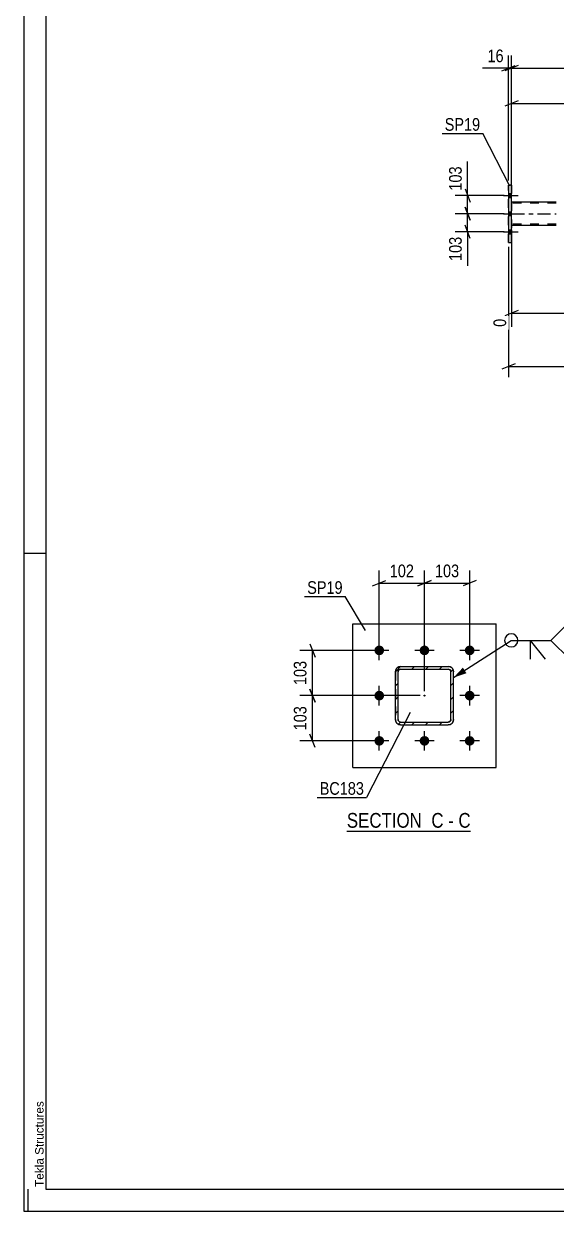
# Model space of a CAD drawing. Header units: millimetres. Extents: x -74 to 767, y -439 to 155.
# Drawn here: x -73.9 to 46.8, y -439 to -170 of the extents above; entities that cross this region are included whole.
import ezdxf

# ---------------------------------------------------------------- set-up
doc = ezdxf.new("R2010")
doc.units = ezdxf.units.MM
doc.linetypes.add('DXK_LINE_DOT2', pattern=[3.9198, 1.9599, -1.9599])
doc.linetypes.add('DXK_LINE_DOT3', pattern=[5.9187, 2.979, -0.9799, 0.9799, -0.9799])
doc.styles.add('Arial', font='arial.ttf', dxfattribs={"height": 0.2})
doc.styles.add('Arial Narrow', font='ARIALN.TTF', dxfattribs={"height": 0.2})

# ---------------------------------------------------------------- blocks, each defined once
blk = doc.blocks.new('Unknown-814185030-1135')
at = {"color": 5, "linetype": 'Continuous'}
for p, q in [((-73.94, 155), (-73.94, -439)), ((-68.94, 150), (-68.94, -434)), ((-68.94, -290), (-73.94, -290)), ((-72.94, -439), (-72.94, -434)), ((-68.94, -434), (762.06, -434)), ((-73.94, -439), (767.06, -439))]:
    blk.add_line(p, q, dxfattribs=at)
at = {"color": 174, "linetype": 'Continuous', "style": 'Arial'}
blk.add_text('Tekla Structures', height=1.9102, rotation=90, dxfattribs=at).set_placement((-69.44, -433.5))
blk = doc.blocks.new('Unknown-814185030-13 - 5780')
at = {"color": 6, "linetype": 'Continuous'}
blk.add_line((-0.68, -352.86), (27.39, -352.86), dxfattribs=at)
at = {"color": 0, "linetype": 'Continuous'}
blk.add_wipeout([(17.43, -352.11), (17.43, -348.61), (-0.68, -348.61), (-0.68, -352.11)], dxfattribs=at)
at = {"color": 7, "linetype": 'Continuous', "style": 'Arial Narrow'}
blk.add_text('SECTION ', height=3.34, dxfattribs=at).set_placement((-0.68, -352.11))
at = {"color": 0, "linetype": 'Continuous'}
blk.add_wipeout([(21.25, -352.11), (21.25, -348.61), (18.48, -348.61), (18.48, -352.11)], dxfattribs=at)
blk.add_wipeout([(23.57, -352.11), (23.57, -348.61), (22.3, -348.61), (22.3, -352.11)], dxfattribs=at)
at = {"color": 7, "linetype": 'Continuous', "style": 'Arial Narrow'}
blk.add_text('C', height=3.34, dxfattribs=at).set_placement((18.48, -352.11))
at = {"color": 0, "linetype": 'Continuous'}
blk.add_wipeout([(27.39, -352.11), (27.39, -348.61), (24.62, -348.61), (24.62, -352.11)], dxfattribs=at)
at = {"color": 7, "linetype": 'Continuous', "style": 'Arial Narrow'}
for s, p in [('C', (24.62, -352.11)), ('-', (22.3, -352.11))]:
    blk.add_text(s, height=3.34, dxfattribs=at).set_placement(p)
blk = doc.blocks.new('Part-814185030-5409 - 5260')
at = {"color": 2, "linetype": 'Continuous'}
for p, q in [((36.63, -206.49), (35.99, -206.49)), ((35.99, -206.49), (35.99, -219.49)), ((36.63, -219.49), (36.63, -206.49)), ((35.99, -219.49), (36.63, -219.49))]:
    blk.add_line(p, q, dxfattribs=at)
at = {"color": 7, "linetype": 'DXK_LINE_DOT2'}
for p, q in [((35.99, -219.49), (35.99, -206.49)), ((36.63, -206.49), (36.63, -219.49))]:
    blk.add_line(p, q, dxfattribs=at)
blk = doc.blocks.new('Part-814185030-5479 - 5260')
at = {"color": 2, "linetype": 'Continuous'}
for p, q in [((46.75, -210.35), (36.63, -210.35)), ((46.75, -215.63), (36.63, -215.63))]:
    blk.add_line(p, q, dxfattribs=at)
at = {"color": 7, "linetype": 'DXK_LINE_DOT2'}
for p, q in [((36.63, -210.35), (36.63, -215.63)), ((46.75, -210.59), (36.63, -210.59)), ((46.75, -215.39), (36.63, -215.39))]:
    blk.add_line(p, q, dxfattribs=at)
at = {"color": 7, "linetype": 'DXK_LINE_DOT3'}
blk.add_line((36.63, -212.99), (46.75, -212.99), dxfattribs=at)
blk = doc.blocks.new('Bolt-814185030-5529 - 5260')
at = {"linetype": 'Continuous'}
for points in [[(36.63, -209.33), (36.63, -208.45), (35.99, -208.45), (35.99, -209.33)], [(36.63, -209.33), (36.63, -208.45), (35.99, -208.45), (35.99, -209.33)], [(36.63, -209.33), (36.63, -208.45), (35.99, -208.45), (35.99, -209.33)], [(36.63, -213.43), (36.63, -212.55), (35.99, -212.55), (35.99, -213.43)], [(36.63, -213.43), (36.63, -212.55), (35.99, -212.55), (35.99, -213.43)], [(36.63, -217.53), (36.63, -216.65), (35.99, -216.65), (35.99, -217.53)], [(36.63, -217.53), (36.63, -216.65), (35.99, -216.65), (35.99, -217.53)], [(36.63, -217.53), (36.63, -216.65), (35.99, -216.65), (35.99, -217.53)]]:
    blk.add_hatch(color=1, dxfattribs=at).paths.add_polyline_path(points)
at = {"color": 1, "linetype": 'Continuous'}
for p, q in [((34.83, -208.89), (38.15, -208.89)), ((34.83, -208.89), (38.15, -208.89)), ((34.83, -208.89), (38.15, -208.89)), ((35.99, -208.45), (36.63, -208.45)), ((35.99, -208.45), (36.63, -208.45)), ((35.99, -208.45), (36.63, -208.45)), ((35.99, -209.33), (36.63, -209.33)), ((35.99, -209.33), (36.63, -209.33)), ((35.99, -209.33), (36.63, -209.33)), ((35.99, -212.55), (36.63, -212.55)), ((35.99, -212.55), (36.63, -212.55)), ((34.83, -212.99), (38.15, -212.99)), ((34.83, -212.99), (38.15, -212.99)), ((35.99, -213.43), (36.63, -213.43)), ((35.99, -213.43), (36.63, -213.43)), ((34.83, -217.09), (38.15, -217.09)), ((34.83, -217.09), (38.15, -217.09)), ((34.83, -217.09), (38.15, -217.09)), ((35.99, -216.65), (36.63, -216.65)), ((35.99, -216.65), (36.63, -216.65)), ((35.99, -216.65), (36.63, -216.65)), ((35.99, -217.53), (36.63, -217.53)), ((35.99, -217.53), (36.63, -217.53)), ((35.99, -217.53), (36.63, -217.53))]:
    blk.add_line(p, q, dxfattribs=at)
blk = doc.blocks.new('Part-814185030-5847 - 5780')
at = {"linetype": 'Continuous'}
h = blk.add_hatch(dxfattribs=at)
h.set_pattern_fill('', scale=0.7, style=0, pattern_type=0)
h.set_pattern_definition([(45, (11.5176, -315.5798), (-1.57154, 1.57154), [])])
h.paths.add_polyline_path([(22.32, -315.58), (11.52, -315.58), (11.06, -315.67), (10.67, -315.93), (10.41, -316.32), (10.32, -316.78), (10.32, -327.58), (10.41, -328.04), (10.67, -328.43), (11.06, -328.69), (11.52, -328.78), (22.32, -328.78), (22.78, -328.69), (23.17, -328.43), (23.43, -328.04), (23.52, -327.58), (23.52, -316.78), (23.43, -316.32), (23.17, -315.93), (22.78, -315.67)])
h.paths.add_polyline_path([(22.87, -316.55), (22.92, -316.78), (22.92, -327.58), (22.87, -327.81), (22.74, -328), (22.55, -328.13), (22.32, -328.18), (11.52, -328.18), (11.29, -328.13), (11.09, -328), (10.96, -327.81), (10.92, -327.58), (10.92, -316.78), (10.96, -316.55), (11.09, -316.36), (11.29, -316.23), (11.52, -316.18), (22.32, -316.18), (22.55, -316.23), (22.74, -316.36)])
blk.add_hatch(color=30, dxfattribs=at).paths.add_polyline_path([(16.92, -322.28, -1), (16.92, -322.08, -1)])
at = {"color": 7, "linetype": 'DXK_LINE_DOT2'}
for p, q in [((10.32, -316.78), (10.41, -316.32)), ((10.32, -316.78), (10.32, -327.58)), ((10.96, -316.55), (10.92, -316.78)), ((10.92, -327.58), (10.92, -316.78)), ((11.09, -316.36), (10.96, -316.55)), ((11.06, -315.67), (11.52, -315.58)), ((11.29, -316.23), (11.09, -316.36)), ((11.52, -316.18), (11.29, -316.23)), ((11.52, -315.58), (22.32, -315.58)), ((11.52, -316.18), (22.32, -316.18)), ((22.32, -315.58), (22.78, -315.67)), ((22.55, -316.23), (22.32, -316.18)), ((22.74, -316.36), (22.55, -316.23)), ((22.87, -316.55), (22.74, -316.36)), ((22.92, -316.78), (22.87, -316.55)), ((22.92, -327.58), (22.92, -316.78)), ((23.43, -316.32), (23.52, -316.78)), ((23.52, -327.58), (23.52, -316.78)), ((10.41, -328.04), (10.32, -327.58)), ((10.92, -327.58), (10.96, -327.81)), ((10.96, -327.81), (11.09, -328)), ((11.09, -328), (11.29, -328.13)), ((11.29, -328.13), (11.52, -328.18)), ((11.52, -328.18), (22.32, -328.18)), ((22.32, -328.18), (22.55, -328.13)), ((22.55, -328.13), (22.74, -328)), ((22.74, -328), (22.87, -327.81)), ((22.87, -327.81), (22.92, -327.58)), ((23.52, -327.58), (23.43, -328.04)), ((11.52, -328.78), (11.06, -328.69)), ((11.52, -328.78), (22.32, -328.78)), ((22.78, -328.69), (22.32, -328.78))]:
    blk.add_line(p, q, dxfattribs=at)
at = {"color": 2, "linetype": 'Continuous'}
for p, q in [((10.41, -316.32), (10.32, -316.78)), ((10.32, -316.78), (10.32, -316.78)), ((10.32, -327.58), (10.32, -316.78)), ((10.92, -316.78), (10.96, -316.55)), ((10.92, -316.78), (10.92, -316.78)), ((10.92, -327.58), (10.92, -316.78)), ((10.96, -316.55), (11.09, -316.36)), ((11.52, -315.58), (11.06, -315.67)), ((11.09, -316.36), (11.29, -316.23)), ((11.29, -316.23), (11.52, -316.18)), ((11.52, -315.58), (11.52, -315.58)), ((11.52, -315.58), (22.32, -315.58)), ((11.52, -316.18), (11.52, -316.18)), ((11.52, -316.18), (22.32, -316.18)), ((22.32, -315.58), (22.32, -315.58)), ((22.78, -315.67), (22.32, -315.58)), ((22.32, -316.18), (22.32, -316.18)), ((22.32, -316.18), (22.55, -316.23)), ((22.55, -316.23), (22.74, -316.36)), ((22.74, -316.36), (22.87, -316.55)), ((22.87, -316.55), (22.92, -316.78)), ((22.92, -316.78), (22.92, -316.78)), ((22.92, -327.58), (22.92, -316.78)), ((23.52, -316.78), (23.43, -316.32)), ((23.52, -316.78), (23.52, -316.78)), ((23.52, -327.58), (23.52, -316.78)), ((10.32, -327.58), (10.32, -327.58)), ((10.32, -327.58), (10.41, -328.04)), ((10.92, -327.58), (10.92, -327.58)), ((10.96, -327.81), (10.92, -327.58)), ((11.09, -328), (10.96, -327.81)), ((11.29, -328.13), (11.09, -328)), ((11.52, -328.18), (11.29, -328.13)), ((11.52, -328.18), (11.52, -328.18)), ((11.52, -328.18), (22.32, -328.18)), ((22.55, -328.13), (22.32, -328.18)), ((22.32, -328.18), (22.32, -328.18)), ((22.74, -328), (22.55, -328.13)), ((22.87, -327.81), (22.74, -328)), ((22.92, -327.58), (22.87, -327.81)), ((22.92, -327.58), (22.92, -327.58)), ((23.43, -328.04), (23.52, -327.58)), ((23.52, -327.58), (23.52, -327.58)), ((11.06, -328.69), (11.52, -328.78)), ((11.52, -328.78), (11.52, -328.78)), ((11.52, -328.78), (22.32, -328.78)), ((22.32, -328.78), (22.78, -328.69)), ((22.32, -328.78), (22.32, -328.78))]:
    blk.add_line(p, q, dxfattribs=at)
at = {"color": 7, "linetype": 'DXK_LINE_DOT3'}
blk.add_line((16.92, -322.18), (16.92, -322.18), dxfattribs=at)
at = {"color": 30, "linetype": 'DXK_LINE_DOT3'}
blk.add_line((16.92, -322.18), (16.92, -322.18), dxfattribs=at)
at = {"color": 30, "linetype": 'Continuous'}
blk.add_circle((16.92, -322.18), 0.1, dxfattribs=at)
at = {"color": 7, "linetype": 'DXK_LINE_DOT2'}
for centre, start, end in [((11.52, -316.78), 112.5, 157.5), ((22.32, -316.78), 22.5, 67.5), ((11.52, -327.58), 202.5, 247.5), ((22.32, -327.58), 292.5, 337.5)]:
    blk.add_arc(centre, 1.2, start, end, dxfattribs=at)
at = {"color": 2, "linetype": 'Continuous'}
for centre, start, end in [((11.52, -316.78), 112.5, 157.5), ((22.32, -316.78), 22.5, 67.5), ((11.52, -327.58), 202.5, 247.5), ((22.32, -327.58), 292.5, 337.5)]:
    blk.add_arc(centre, 1.2, start, end, dxfattribs=at)
blk = doc.blocks.new('Bolt-814185030-5812 - 5780')
at = {"linetype": 'Continuous'}
for points in [[(6.67, -313.03, -1), (6.67, -310.83, -1)], [(16.92, -313.03, -1), (16.92, -310.83, -1)], [(27.17, -313.03, -1), (27.17, -310.83, -1)], [(6.67, -323.28, -1), (6.67, -321.08, -1)], [(27.17, -323.28, -1), (27.17, -321.08, -1)], [(6.67, -333.53, -1), (6.67, -331.33, -1)], [(16.92, -333.53, -1), (16.92, -331.33, -1)], [(27.17, -333.53, -1), (27.17, -331.33, -1)]]:
    blk.add_hatch(color=1, dxfattribs=at).paths.add_polyline_path(points)
at = {"color": 1, "linetype": 'Continuous'}
for p, q in [((8.87, -311.93), (4.47, -311.93)), ((6.67, -314.13), (6.67, -309.73)), ((19.12, -311.93), (14.72, -311.93)), ((16.92, -314.13), (16.92, -309.73)), ((29.37, -311.93), (24.97, -311.93)), ((27.17, -314.13), (27.17, -309.73)), ((6.67, -324.38), (6.67, -319.98)), ((27.17, -324.38), (27.17, -319.98)), ((8.87, -322.18), (4.47, -322.18)), ((29.37, -322.18), (24.97, -322.18)), ((6.67, -334.63), (6.67, -330.23)), ((16.92, -334.63), (16.92, -330.23)), ((27.17, -334.63), (27.17, -330.23)), ((8.87, -332.43), (4.47, -332.43)), ((19.12, -332.43), (14.72, -332.43)), ((29.37, -332.43), (24.97, -332.43))]:
    blk.add_line(p, q, dxfattribs=at)
blk = doc.blocks.new('Part-814185030-5818 - 5780')
at = {"color": 2, "linetype": 'Continuous'}
for p, q in [((0.67, -338.43), (0.67, -305.93)), ((0.67, -305.93), (33.17, -305.93)), ((33.17, -338.43), (33.17, -305.93)), ((0.67, -338.43), (33.17, -338.43))]:
    blk.add_line(p, q, dxfattribs=at)
blk = doc.blocks.new('StraightDimension-814185030-5629 - 5260')
at = {"color": 7, "linetype": 'Continuous'}
for p, q in [((26.11, -211.49), (27.31, -214.49)), ((34.99, -212.99), (23.86, -212.99)), ((26.71, -217.09), (26.71, -212.99)), ((34.99, -217.09), (23.86, -217.09)), ((27.31, -218.59), (26.11, -215.59))]:
    blk.add_line(p, q, dxfattribs=at)
at = {"color": 0}
blk.add_wipeout([(25.96, -217.61), (21.76, -217.61), (21.76, -224.3), (25.96, -224.3)], dxfattribs=at)
at = {"color": 7, "linetype": 'Continuous'}
blk.add_line((26.71, -217.09), (26.71, -224.82), dxfattribs=at)
blk.add_line((26.71, -217.09), (26.71, -224.82), dxfattribs=at)
at = {"color": 3, "style": 'Arial Narrow'}
blk.add_text('103', height=2.863, rotation=90.0002, dxfattribs=at).set_placement((25.36, -223.7))
blk = doc.blocks.new('StraightDimension-814185030-5642 - 5260')
at = {"color": 7, "linetype": 'Continuous'}
for p, q in [((34.99, -208.89), (23.86, -208.89)), ((26.11, -207.39), (27.31, -210.39)), ((26.71, -212.99), (26.71, -208.89)), ((27.31, -214.49), (26.11, -211.49)), ((34.99, -212.99), (23.86, -212.99))]:
    blk.add_line(p, q, dxfattribs=at)
at = {"color": 0}
blk.add_wipeout([(25.96, -201.68), (21.76, -201.68), (21.76, -208.36), (25.96, -208.36)], dxfattribs=at)
at = {"color": 7, "linetype": 'Continuous'}
blk.add_line((26.71, -208.89), (26.71, -201.15), dxfattribs=at)
blk.add_line((26.71, -208.89), (26.71, -201.15), dxfattribs=at)
at = {"color": 3, "style": 'Arial Narrow'}
blk.add_text('103', height=2.863, rotation=90.0002, dxfattribs=at).set_placement((25.36, -207.76))
blk = doc.blocks.new('StraightDimension-814185030-5656 - 5260')
at = {"color": 7, "linetype": 'Continuous'}
for p, q in [((35.99, -220.49), (35.99, -250)), ((37.49, -247), (34.49, -248.2)), ((35.99, -247.6), (634.69, -247.6))]:
    blk.add_line(p, q, dxfattribs=at)
blk = doc.blocks.new('StraightDimension-814185030-5704 - 5260')
at = {"color": 7, "linetype": 'Continuous'}
for p, q in [((36.63, -216.63), (36.63, -238.63)), ((185.25, -225.03), (185.25, -244.11)), ((38.13, -234.9), (35.13, -236.1)), ((36.63, -235.5), (185.25, -235.5)), ((183.75, -236.1), (186.75, -234.9))]:
    blk.add_line(p, q, dxfattribs=at)
at = {"color": 0}
blk.add_wipeout([(115.19, -234.75), (115.19, -230.55), (106.68, -230.55), (106.68, -234.75)], dxfattribs=at)
at = {"color": 0, "linetype": 'Continuous'}
for points in [[(36.03, -236.2), (31.83, -236.2), (31.83, -239.23), (36.03, -239.23)], [(184.65, -236.2), (180.45, -236.2), (180.45, -244.71), (184.65, -244.71)]]:
    blk.add_wipeout(points, dxfattribs=at)
at = {"color": 3, "style": 'Arial Narrow'}
blk.add_text('4105', height=2.863, dxfattribs=at).set_placement((107.28, -234.15))
at = {"color": 3, "linetype": 'Continuous', "style": 'Arial Narrow'}
for s, height, p in [('0', 2.86, (35.43, -238.63)), ('4105', 2.863, (184.05, -244.11))]:
    blk.add_text(s, height=height, rotation=90.0002, dxfattribs=at).set_placement(p)
blk = doc.blocks.new('StraightDimension-814185030-5723 - 5260')
at = {"color": 7, "linetype": 'Continuous'}
for p, q in [((36.63, -209.35), (36.63, -185.17)), ((185.25, -200.95), (185.25, -185.17)), ((38.13, -187.42), (35.13, -188.62)), ((36.63, -188.02), (185.25, -188.02)), ((183.75, -188.62), (186.75, -187.42))]:
    blk.add_line(p, q, dxfattribs=at)
at = {"color": 0}
blk.add_wipeout([(115.19, -187.27), (115.19, -183.07), (106.68, -183.07), (106.68, -187.27)], dxfattribs=at)
at = {"color": 3, "style": 'Arial Narrow'}
blk.add_text('4105', height=2.863, dxfattribs=at).set_placement((107.28, -186.67))
blk = doc.blocks.new('StraightDimension-814185030-9228 - 5260')
at = {"color": 7, "linetype": 'Continuous'}
for p, q in [((36.63, -205.49), (36.63, -177.16)), ((38.13, -179.41), (35.13, -180.61)), ((36.63, -180.01), (634.05, -180.01))]:
    blk.add_line(p, q, dxfattribs=at)
blk = doc.blocks.new('StraightDimension-814185030-9229 - 5260')
at = {"color": 7, "linetype": 'Continuous'}
for p, q in [((35.99, -205.49), (35.99, -177.16)), ((36.63, -205.49), (36.63, -177.16)), ((34.49, -180.61), (37.49, -179.41)), ((38.13, -179.41), (35.13, -180.61)), ((35.99, -180.01), (36.63, -180.01))]:
    blk.add_line(p, q, dxfattribs=at)
at = {"color": 0}
blk.add_wipeout([(35.47, -179.26), (35.47, -175.06), (30.61, -175.06), (30.61, -179.26)], dxfattribs=at)
at = {"color": 7, "linetype": 'Continuous'}
blk.add_line((35.99, -180.01), (30.08, -180.01), dxfattribs=at)
blk.add_line((35.99, -180.01), (30.08, -180.01), dxfattribs=at)
at = {"color": 3, "style": 'Arial Narrow'}
blk.add_text('16', height=2.863, dxfattribs=at).set_placement((31.21, -178.66))
blk = doc.blocks.new('StraightDimension-814185030-5946 - 5780')
at = {"color": 7, "linetype": 'Continuous'}
for p, q in [((6.67, -310.93), (6.67, -293.85)), ((16.92, -321.18), (16.92, -293.85)), ((5.17, -297.3), (8.17, -296.1)), ((6.67, -296.7), (16.92, -296.7)), ((18.42, -296.1), (15.42, -297.3))]:
    blk.add_line(p, q, dxfattribs=at)
at = {"color": 0}
blk.add_wipeout([(15.13, -295.95), (15.13, -291.75), (8.45, -291.75), (8.45, -295.95)], dxfattribs=at)
at = {"color": 3, "style": 'Arial Narrow'}
blk.add_text('102', height=2.863, dxfattribs=at).set_placement((9.05, -295.35))
blk = doc.blocks.new('StraightDimension-814185030-5954 - 5780')
at = {"color": 7, "linetype": 'Continuous'}
for p, q in [((16.92, -321.18), (16.92, -293.85)), ((27.17, -310.93), (27.17, -293.85)), ((15.42, -297.3), (18.42, -296.1)), ((16.92, -296.7), (27.17, -296.7)), ((28.67, -296.1), (25.67, -297.3))]:
    blk.add_line(p, q, dxfattribs=at)
at = {"color": 0}
blk.add_wipeout([(25.38, -295.95), (25.38, -291.75), (18.7, -291.75), (18.7, -295.95)], dxfattribs=at)
at = {"color": 3, "style": 'Arial Narrow'}
blk.add_text('103', height=2.863, dxfattribs=at).set_placement((19.3, -295.35))
blk = doc.blocks.new('StraightDimension-814185030-5963 - 5780')
at = {"color": 7, "linetype": 'Continuous'}
for p, q in [((15.92, -322.18), (-11.34, -322.18)), ((-9.09, -320.68), (-7.89, -323.68)), ((-8.49, -332.43), (-8.49, -322.18)), ((-7.89, -333.93), (-9.09, -330.93)), ((5.67, -332.43), (-11.34, -332.43))]:
    blk.add_line(p, q, dxfattribs=at)
at = {"color": 0}
blk.add_wipeout([(-9.24, -323.96), (-13.44, -323.96), (-13.44, -330.65), (-9.24, -330.65)], dxfattribs=at)
at = {"color": 3, "style": 'Arial Narrow'}
blk.add_text('103', height=2.863, rotation=90.0002, dxfattribs=at).set_placement((-9.84, -330.05))
blk = doc.blocks.new('StraightDimension-814185030-5971 - 5780')
at = {"color": 7, "linetype": 'Continuous'}
for p, q in [((5.67, -311.93), (-11.34, -311.93)), ((-9.09, -310.43), (-7.89, -313.43)), ((-8.49, -322.18), (-8.49, -311.93)), ((15.92, -322.18), (-11.34, -322.18)), ((-7.89, -323.68), (-9.09, -320.68))]:
    blk.add_line(p, q, dxfattribs=at)
at = {"color": 0}
blk.add_wipeout([(-9.24, -313.71), (-13.44, -313.71), (-13.44, -320.4), (-9.24, -320.4)], dxfattribs=at)
at = {"color": 3, "style": 'Arial Narrow'}
blk.add_text('103', height=2.863, rotation=90.0002, dxfattribs=at).set_placement((-9.84, -319.8))
blk = doc.blocks.new('Mark-814185030-5405 - 5260')
at = {"color": 0}
blk.add_wipeout([(29.54, -194.19), (29.54, -191.19), (21.51, -191.19), (21.51, -194.19)], dxfattribs=at)
blk.add_wipeout([(29.54, -194.19), (29.54, -191.19), (21.51, -191.19), (21.51, -194.19)], dxfattribs=at)
at = {"color": 30, "linetype": 'Continuous'}
for p in [(20.91, -194.79), (36.28, -206.76)]:
    blk.add_line(p, (30.14, -194.79), dxfattribs=at)
at = {"color": 3, "style": 'Arial Narrow'}
blk.add_text('SP19', height=2.863, dxfattribs=at).set_placement((21.51, -194.19))
blk = doc.blocks.new('WeldMark-814185030-5979 - 5780')
at = {"linetype": 'Continuous'}
blk.add_hatch(color=30, dxfattribs=at).paths.add_polyline_path([(26.44, -317.1), (23.52, -318.1), (25.63, -315.84)])
at = {"color": 30, "linetype": 'Continuous'}
for p, q in [((23.52, -318.1), (36.6, -309.66)), ((36.6, -309.66), (45.6, -309.66))]:
    blk.add_line(p, q, dxfattribs=at)
at = {"color": 3, "linetype": 'Continuous'}
for q in [(44.31, -313.95), (40.88, -313.95)]:
    blk.add_line((40.88, -309.66), q, dxfattribs=at)
for start, end in [(90, 270), (270, 90)]:
    blk.add_arc((36.6, -309.66), 1.5, start, end, dxfattribs=at)
at = {"color": 0, "linetype": 'Continuous'}
blk.add_wipeout([(56.97, -310.56), (56.97, -307.56), (49.2, -307.56), (49.2, -310.56)], dxfattribs=at)
blk.add_wipeout([(56.97, -310.56), (56.97, -307.56), (49.2, -307.56), (49.2, -310.56)], dxfattribs=at)
at = {"color": 3, "linetype": 'Continuous'}
for q in [(49.88, -305.38), (49.88, -313.95)]:
    blk.add_line((45.6, -309.66), q, dxfattribs=at)
at = {"color": 3, "linetype": 'Continuous', "style": 'Arial'}
blk.add_text('TYP', height=2.865, dxfattribs=at).set_placement((49.2, -310.56))
blk = doc.blocks.new('Mark-814185030-5814 - 5780')
at = {"color": 0}
blk.add_wipeout([(-1.63, -299.12), (-1.63, -296.12), (-9.67, -296.12), (-9.67, -299.12)], dxfattribs=at)
blk.add_wipeout([(-1.63, -299.12), (-1.63, -296.12), (-9.67, -296.12), (-9.67, -299.12)], dxfattribs=at)
at = {"color": 30, "linetype": 'Continuous'}
for p in [(-10.27, -299.72), (3.56, -307.43)]:
    blk.add_line(p, (-1.03, -299.72), dxfattribs=at)
at = {"color": 3, "style": 'Arial Narrow'}
blk.add_text('SP19', height=2.863, dxfattribs=at).set_placement((-9.67, -299.12))
blk = doc.blocks.new('Mark-814185030-5843 - 5780')
at = {"color": 0}
blk.add_wipeout([(3.2, -344.64), (3.2, -341.64), (-6.84, -341.64), (-6.84, -344.64)], dxfattribs=at)
blk.add_wipeout([(3.2, -344.64), (3.2, -341.64), (-6.84, -341.64), (-6.84, -344.64)], dxfattribs=at)
at = {"color": 30, "linetype": 'Continuous'}
for p in [(13.67, -326.01), (-7.44, -345.24)]:
    blk.add_line(p, (3.8, -345.24), dxfattribs=at)
at = {"color": 3, "style": 'Arial Narrow'}
blk.add_text('BC183', height=2.863, dxfattribs=at).set_placement((-6.84, -344.64))

msp = doc.modelspace()

# ---------------------------------------------------------------- block references
for name in ['Unknown-814185030-1135', 'Part-814185030-5409 - 5260', 'Bolt-814185030-5529 - 5260', 'Part-814185030-5479 - 5260', 'Part-814185030-5818 - 5780', 'Bolt-814185030-5812 - 5780', 'Part-814185030-5847 - 5780']:
    msp.add_blockref(name, (0, 0))

# ---------------------------------------------------------------- next in the draw order: block references
for name in ['StraightDimension-814185030-5629 - 5260', 'StraightDimension-814185030-5946 - 5780', 'Mark-814185030-5814 - 5780', 'Unknown-814185030-13 - 5780']:
    msp.add_blockref(name, (0, 0))

# ---------------------------------------------------------------- next in the draw order: block references
for name in ['StraightDimension-814185030-5642 - 5260', 'StraightDimension-814185030-5656 - 5260', 'StraightDimension-814185030-5954 - 5780']:
    msp.add_blockref(name, (0, 0))

# ---------------------------------------------------------------- next in the draw order: block references
for name in ['StraightDimension-814185030-5723 - 5260', 'StraightDimension-814185030-5704 - 5260', 'WeldMark-814185030-5979 - 5780', 'StraightDimension-814185030-5963 - 5780']:
    msp.add_blockref(name, (0, 0))

# ---------------------------------------------------------------- next in the draw order: block references
for name in ['StraightDimension-814185030-9228 - 5260', 'StraightDimension-814185030-5971 - 5780', 'Mark-814185030-5843 - 5780']:
    msp.add_blockref(name, (0, 0))

# ---------------------------------------------------------------- next in the draw order: block references
msp.add_blockref('StraightDimension-814185030-9229 - 5260', (0, 0))

# ---------------------------------------------------------------- next in the draw order: block references
msp.add_blockref('Mark-814185030-5405 - 5260', (0, 0))

doc.saveas('drawing.dxf')
